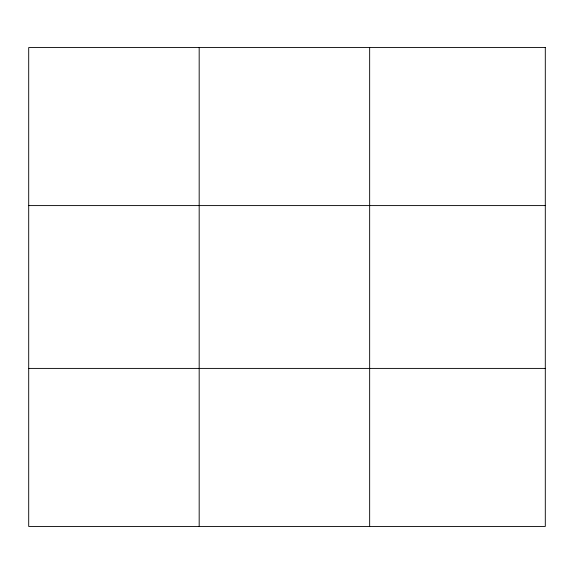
<?xml version="1.0" encoding="UTF-8"?>
<svg xmlns="http://www.w3.org/2000/svg" width="574" height="574" viewBox="0 0 574 574"><rect width="100%" height="100%" fill="white"/><g stroke="black" fill="none" stroke-linecap="round" stroke-linejoin="round"><path stroke-width="0.86" d="M199.178 526.437L199.178 47.563M369.656 526.437L369.656 47.563M28.7 205.592L545.3 205.592M28.7 368.408L545.3 368.408M545.3 47.563L545.3 526.437L28.7 526.437L28.7 47.563L545.3 47.563"/></g></svg>
